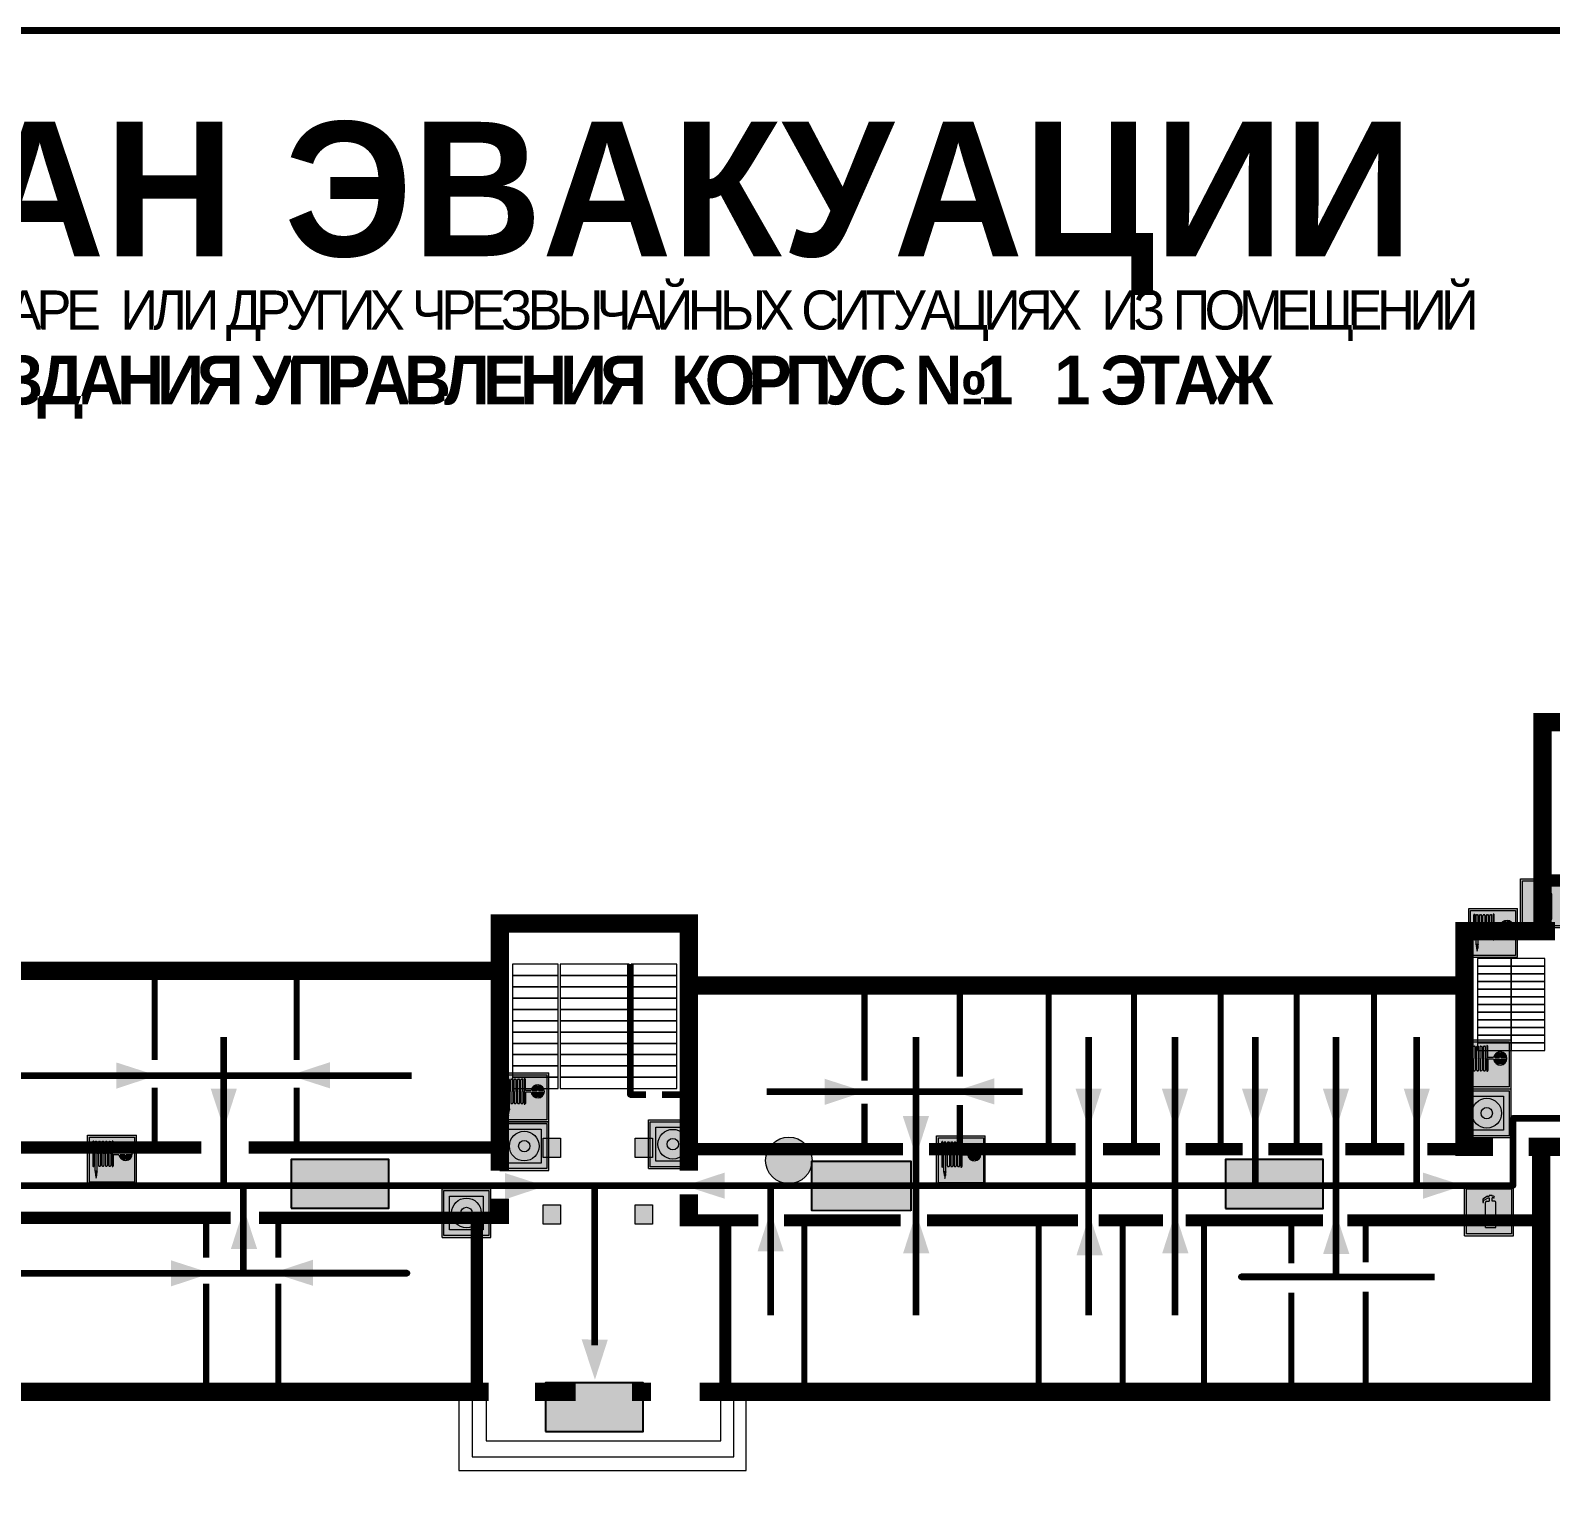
# Model space of a CAD drawing. Header units: millimetres. Extents: x 13810 to 67229, y 12374 to 21950.
# Drawn here: x 22126.1 to 22375, y 18843.5 to 19083.2 of the extents above; entities that cross this region are included whole.
import ezdxf

# ---------------------------------------------------------------- set-up
doc = ezdxf.new("R2010")
doc.units = ezdxf.units.MM
doc.layers.add('План_Штампы', color=7, linetype='Continuous')
doc.styles.add('обычный', font='arial.ttf')

# ---------------------------------------------------------------- blocks, each defined once
blk = doc.blocks.new('A$C7B4425F7')
at = {"true_color": 0xffffff}
blk.add_hatch(color=7, dxfattribs=at).paths.add_polyline_path([(0, 0), (-16, 0), (-16, -8), (0, -8)])
h = blk.add_hatch(color=126)
h.paths.add_polyline_path([(-0.2, -0.2), (-15.8, -0.2), (-15.8, -7.8), (-0.2, -7.8)])
h.paths.add_polyline_path([(-11.76, -2.03), (-11.76, -3.66), (-11.17, -3.66, -0.568275), (-11.17, -6.18), (-12.58, -6.18), (-12.58, -2.03)], flags=16)
h.paths.add_polyline_path([(-13.33, -4.12, -0.495768), (-13.59, -6.18), (-15.03, -6.18), (-15.03, -2.03), (-13.59, -2.03, -0.487973)], flags=16)
h.paths.add_polyline_path([(-10.25, -2.03), (-9.48, -2.03), (-9.48, -6.18), (-10.25, -6.18)], flags=16)
h.paths.add_polyline_path([(-13.84, -3.69), (-14.24, -3.69), (-14.24, -3.03), (-13.9, -3.03, -0.692621)], flags=0)
h.paths.add_polyline_path([(-9.15, -2.03), (-8.4, -2.03), (-8.04, -3.07), (-7.68, -2.03), (-6.93, -2.03), (-7.64, -4.1), (-6.93, -6.18), (-7.68, -6.18), (-8.04, -5.14), (-8.4, -6.18), (-9.15, -6.18), (-8.44, -4.1)], flags=16)
h.paths.add_polyline_path([(-11.76, -4.46), (-11.42, -4.46, -0.692621), (-11.36, -5.12), (-11.76, -5.12)], flags=0)
h.paths.add_polyline_path([(-13.9, -5.2), (-14.24, -5.2), (-14.24, -4.55), (-13.84, -4.55, -0.708038)], flags=0)
edge = h.paths.add_edge_path(flags=16)
edge.add_ellipse((-5.51, -4.08), major_axis=(0, 2.05), ratio=0.586184, start_angle=0, end_angle=360)
edge = h.paths.add_edge_path(flags=0)
edge.add_ellipse((-5.51, -4.08), major_axis=(0, 1.14), ratio=0.454828, start_angle=0, end_angle=360)
h.paths.add_polyline_path([(-4.13, -4.96, 0.377264), (-3.48, -4.52, 0.0555), (-3.16, -2.03), (-1.66, -2.03), (-1.66, -4.96), (-0.96, -4.96), (-0.96, -7.01), (-1.75, -7.01), (-1.75, -6.18), (-3.3, -6.18), (-3.3, -7.02), (-4.13, -7.02)], flags=16)
h.paths.add_polyline_path([(-2.73, -2.91), (-2.28, -2.91), (-2.28, -4.96), (-3.05, -4.96, 0.079136)], flags=0)
at = {"color": 126}
blk.add_lwpolyline([(-16, -8), (0, -8), (0, 0), (-16, 0)], close=True, dxfattribs=at)
blk = doc.blocks.new('A$C37112FD5')
at = {"true_color": 0xf5f5ff}
h = blk.add_hatch(color=7, dxfattribs=at)
h.dxf.hatch_style = 1
h.paths.add_polyline_path([(12.8, -7.4), (0, -7.4), (0, -20.2), (12.8, -20.2)])
h.paths.add_polyline_path([(12.29, -7.91), (12.29, -19.69), (0.51, -19.69), (0.51, -7.91)], flags=16)
h.paths.add_polyline_path([(4.98, -9.04, -0.42597), (5.17, -9.22), (5.17, -12.25), (5.17, -15.29, -0.432244), (4.98, -15.47), (4.83, -15.47, -0.42597), (4.64, -15.29), (4.64, -12.25), (4.64, -9.22, -0.432244), (4.83, -9.04)], flags=0)
h.paths.add_polyline_path([(4.28, -9.22), (4.28, -12.25), (4.28, -15.29, -0.432244), (4.09, -15.47), (3.94, -15.47, -0.42597), (3.75, -15.29), (3.75, -12.25), (3.75, -9.22, -0.432244), (3.94, -9.04), (4.09, -9.04, -0.42597)], flags=0)
h.paths.add_polyline_path([(5.72, -9.04), (5.87, -9.04, -0.42597), (6.06, -9.22), (6.06, -12.25), (6.06, -15.29, -0.432244), (5.87, -15.47), (5.72, -15.47, -0.42597), (5.53, -15.29), (5.53, -12.25), (5.53, -9.22, -0.432244)], flags=0)
h.paths.add_polyline_path([(6.42, -8.9), (6.5, -8.9, -0.42597), (6.69, -9.08), (6.69, -12.03), (8.21, -12.03, -15.824349), (8.21, -12.47), (6.69, -12.47), (6.69, -15.42, -0.432244), (6.5, -15.6), (6.42, -15.6)], flags=0)
h.paths.add_polyline_path([(3.39, -9.22), (3.39, -12.25), (3.39, -15.29, -0.432244), (3.2, -15.47), (3.05, -15.47, -0.42597), (2.85, -15.29), (2.85, -12.25), (2.85, -9.22, -0.432244), (3.05, -9.04), (3.2, -9.04, -0.42597)], flags=0)
h.paths.add_polyline_path([(2.5, -9.22), (2.5, -16.71), (1.96, -16.71), (1.96, -9.22, -0.432244), (2.15, -9.04), (2.31, -9.04, -0.42597)], flags=0)
h.paths.add_polyline_path([(1.61, -8.9), (1.61, -15.6), (1.57, -15.6, -0.42597), (1.37, -15.42), (1.37, -12.03), (1.37, -9.09, -0.432244), (1.57, -8.9)], flags=0)
h.paths.add_polyline_path([(9.76, -10.81), (9.76, -12.03), (8.49, -12.03, -0.336371)], flags=0)
h.paths.add_polyline_path([(8.49, -12.47), (9.76, -12.47), (9.76, -13.7, -0.336371)], flags=0)
h.paths.add_polyline_path([(10.11, -10.81, -0.336371), (11.38, -12.03), (10.11, -12.03)], flags=0)
h.paths.add_polyline_path([(10.11, -12.47), (11.38, -12.47, -0.336371), (10.11, -13.7)], flags=0)
h.paths.add_polyline_path([(2.5, -16.84), (2.5, -17.05), (1.97, -17.05), (1.97, -16.84)], flags=0)
h.paths.add_polyline_path([(2.5, -17.24, -0.033778), (2.24, -18.6, -0.033778), (1.97, -17.24)], flags=0)
h = blk.add_hatch(color=242)
h.dxf.hatch_style = 1
h.paths.add_polyline_path([(12.29, -7.91), (0.51, -7.91), (0.51, -19.69), (12.29, -19.69)])
h.paths.add_polyline_path([(6.42, -15.6), (6.42, -8.9), (6.5, -8.9, -0.42597), (6.69, -9.08), (6.69, -12.03), (8.21, -12.03, -15.824349), (8.21, -12.47), (6.69, -12.47), (6.69, -15.42, -0.432244), (6.5, -15.6)], flags=16)
h.paths.add_polyline_path([(5.87, -15.47), (5.72, -15.47, -0.42597), (5.53, -15.29), (5.53, -12.25), (5.53, -9.22, -0.432244), (5.72, -9.04), (5.87, -9.04, -0.42597), (6.06, -9.22), (6.06, -12.25), (6.06, -15.29, -0.432244)], flags=16)
h.paths.add_polyline_path([(4.98, -15.47), (4.83, -15.47, -0.42597), (4.64, -15.29), (4.64, -12.25), (4.64, -9.22, -0.432244), (4.83, -9.04), (4.98, -9.04, -0.42597), (5.17, -9.22), (5.17, -12.25), (5.17, -15.29, -0.432244)], flags=16)
h.paths.add_polyline_path([(4.09, -15.47), (3.94, -15.47, -0.42597), (3.75, -15.29), (3.75, -12.25), (3.75, -9.22, -0.432244), (3.94, -9.04), (4.09, -9.04, -0.42597), (4.28, -9.22), (4.28, -12.25), (4.28, -15.29, -0.432244)], flags=16)
h.paths.add_polyline_path([(3.2, -15.47), (3.05, -15.47, -0.42597), (2.85, -15.29), (2.85, -12.25), (2.85, -9.22, -0.432244), (3.05, -9.04), (3.2, -9.04, -0.42597), (3.39, -9.22), (3.39, -12.25), (3.39, -15.29, -0.432244)], flags=16)
h.paths.add_polyline_path([(2.5, -17.05), (1.97, -17.05), (1.97, -16.84), (2.5, -16.84)], flags=16)
h.paths.add_polyline_path([(2.5, -17.24, -0.033778), (2.24, -18.6, -0.033778), (1.97, -17.24)], flags=16)
h.paths.add_polyline_path([(2.5, -16.71), (1.96, -16.71), (1.96, -9.22, -0.432244), (2.15, -9.04), (2.31, -9.04, -0.42597), (2.5, -9.22)], flags=16)
h.paths.add_polyline_path([(1.61, -15.6), (1.57, -15.6, -0.42597), (1.37, -15.42), (1.37, -12.03), (1.37, -9.09, -0.432244), (1.57, -8.9), (1.61, -8.9)], flags=16)
h.paths.add_polyline_path([(8.49, -12.47), (9.76, -12.47), (9.76, -13.7, -0.336371)], flags=0)
h.paths.add_polyline_path([(10.11, -13.7), (10.11, -12.47), (11.38, -12.47, -0.336371)], flags=0)
h.paths.add_polyline_path([(8.49, -12.03, -0.336371), (9.76, -10.81), (9.76, -12.03)], flags=0)
h.paths.add_polyline_path([(10.11, -12.03), (10.11, -10.81, -0.336371), (11.38, -12.03)], flags=0)
h = blk.add_hatch(color=7, dxfattribs=at)
h.dxf.hatch_style = 1
h.paths.add_polyline_path([(1.61, -8.9), (1.57, -8.9, 0.432244), (1.37, -9.09), (1.37, -12.03), (1.37, -15.42, 0.42597), (1.57, -15.6), (1.61, -15.6)])
h.paths.add_polyline_path([(2.5, -9.22, 0.42597), (2.31, -9.04), (2.15, -9.04, 0.432244), (1.96, -9.22), (1.96, -16.71), (2.5, -16.71)])
h.paths.add_polyline_path([(2.5, -16.84), (1.97, -16.84), (1.97, -17.05), (2.5, -17.05)])
h.paths.add_polyline_path([(2.5, -17.24), (1.97, -17.24, 0.033778), (2.24, -18.6, 0.033778)])
h.paths.add_polyline_path([(3.39, -12.25), (3.39, -9.22, 0.42597), (3.2, -9.04), (3.05, -9.04, 0.432244), (2.85, -9.22), (2.85, -12.25), (2.85, -15.29, 0.42597), (3.05, -15.47), (3.2, -15.47, 0.432244), (3.39, -15.29)])
h.paths.add_polyline_path([(4.28, -12.25), (4.28, -9.22, 0.42597), (4.09, -9.04), (3.94, -9.04, 0.432244), (3.75, -9.22), (3.75, -12.25), (3.75, -15.29, 0.42597), (3.94, -15.47), (4.09, -15.47, 0.432244), (4.28, -15.29)])
h.paths.add_polyline_path([(5.17, -12.25), (5.17, -9.22, 0.42597), (4.98, -9.04), (4.83, -9.04, 0.432244), (4.64, -9.22), (4.64, -12.25), (4.64, -15.29, 0.42597), (4.83, -15.47), (4.98, -15.47, 0.432244), (5.17, -15.29)])
h.paths.add_polyline_path([(6.06, -12.25), (6.06, -9.22, 0.42597), (5.87, -9.04), (5.72, -9.04, 0.432244), (5.53, -9.22), (5.53, -12.25), (5.53, -15.29, 0.42597), (5.72, -15.47), (5.87, -15.47, 0.432244), (6.06, -15.29)])
h.paths.add_polyline_path([(6.69, -12.47), (8.21, -12.47, 15.824349), (8.21, -12.03), (6.69, -12.03), (6.69, -9.08, 0.42597), (6.5, -8.9), (6.42, -8.9), (6.42, -15.6), (6.5, -15.6, 0.432244), (6.69, -15.42)])
h.paths.add_polyline_path([(8.49, -12.47), (9.76, -12.47), (9.76, -13.7, -0.336371)], flags=16)
h.paths.add_polyline_path([(8.49, -12.03, -0.336371), (9.76, -10.81), (9.76, -12.03)], flags=16)
h.paths.add_polyline_path([(10.11, -12.47), (11.38, -12.47, -0.336371), (10.11, -13.7)], flags=16)
h.paths.add_polyline_path([(10.11, -12.03), (10.11, -10.81, -0.336371), (11.38, -12.03)], flags=16)
h = blk.add_hatch(color=242)
h.dxf.hatch_style = 1
h.paths.add_polyline_path([(9.76, -10.81, 0.336371), (8.49, -12.03), (9.76, -12.03)])
h.paths.add_polyline_path([(10.11, -10.81), (10.11, -12.03), (11.38, -12.03, 0.336371)])
h.paths.add_polyline_path([(11.38, -12.47), (10.11, -12.47), (10.11, -13.7, 0.336371)])
h.paths.add_polyline_path([(9.76, -12.47), (8.49, -12.47, 0.336371), (9.76, -13.7)])
at = {"color": 242, "lineweight": 5}
for p, q in [((0, -20.2), (0, -7.4)), ((0, -7.4), (12.8, -7.4)), ((12.8, -20.2), (12.8, -7.4)), ((1.37, -12.03), (1.37, -9.08)), ((1.57, -8.9), (1.61, -8.9)), ((1.61, -8.9), (1.61, -15.6)), ((1.96, -16.71), (1.96, -9.22)), ((2.15, -9.04), (2.31, -9.04)), ((2.5, -16.71), (2.5, -9.22)), ((2.85, -12.25), (2.85, -9.22)), ((3.05, -9.04), (3.2, -9.04)), ((3.39, -12.25), (3.39, -9.22)), ((3.75, -12.25), (3.75, -9.22)), ((3.94, -9.04), (4.09, -9.04)), ((4.28, -12.25), (4.28, -9.22)), ((4.64, -12.25), (4.64, -9.22)), ((4.83, -9.04), (4.98, -9.04)), ((5.17, -12.25), (5.17, -9.22)), ((5.53, -12.25), (5.53, -9.22)), ((5.72, -9.04), (5.87, -9.04)), ((6.06, -12.25), (6.06, -9.22)), ((6.42, -8.9), (6.42, -15.6)), ((6.5, -8.9), (6.42, -8.9)), ((6.69, -12.03), (6.69, -9.08)), ((9.76, -10.81), (9.76, -12.03)), ((10.11, -10.81), (10.11, -12.03)), ((1.37, -12.03), (1.37, -15.42)), ((1.57, -15.6), (1.61, -15.6)), ((2.85, -12.25), (2.85, -15.29)), ((3.05, -15.47), (3.2, -15.47)), ((3.39, -12.25), (3.39, -15.29)), ((3.75, -12.25), (3.75, -15.29)), ((3.94, -15.47), (4.09, -15.47)), ((4.28, -12.25), (4.28, -15.29)), ((4.64, -12.25), (4.64, -15.29)), ((4.83, -15.47), (4.98, -15.47)), ((5.17, -12.25), (5.17, -15.29)), ((5.53, -12.25), (5.53, -15.29)), ((5.72, -15.47), (5.87, -15.47)), ((6.06, -12.25), (6.06, -15.29)), ((6.42, -15.6), (6.5, -15.6)), ((8.21, -12.03), (6.69, -12.03)), ((8.21, -12.47), (6.69, -12.47)), ((6.69, -12.47), (6.69, -15.42)), ((9.76, -12.03), (8.49, -12.03)), ((9.76, -12.47), (8.49, -12.47)), ((9.76, -12.47), (9.76, -13.7)), ((11.38, -12.03), (10.11, -12.03)), ((11.38, -12.47), (10.11, -12.47)), ((10.11, -12.47), (10.11, -13.7)), ((1.96, -16.71), (2.5, -16.71)), ((1.97, -16.84), (2.5, -16.84)), ((1.97, -17.05), (1.97, -16.84)), ((2.5, -17.05), (1.97, -17.05)), ((1.97, -17.24), (2.5, -17.24)), ((2.5, -16.84), (2.5, -17.05)), ((0, -20.2), (12.8, -20.2))]:
    blk.add_line(p, q, dxfattribs=at)
blk.add_lwpolyline([(0.51, -7.91), (12.29, -7.91), (12.29, -19.69), (0.51, -19.69)], close=True, dxfattribs=at)
for centre, radius, start, end in [((1.56, -9.09), 0.182, 87.1027, 180.6071), ((2.15, -9.22), 0.182, 87.1027, 180.6071), ((2.32, -9.22), 0.182, 359.3929, 92.8973), ((3.04, -9.22), 0.182, 87.1027, 180.6071), ((3.21, -9.22), 0.182, 359.3929, 92.8973), ((3.93, -9.22), 0.182, 87.1027, 180.6071), ((4.1, -9.22), 0.182, 359.3929, 92.8973), ((4.82, -9.22), 0.182, 87.1027, 180.6071), ((4.99, -9.22), 0.182, 359.3929, 92.8973), ((5.71, -9.22), 0.182, 87.1027, 180.6071), ((5.88, -9.22), 0.182, 359.3929, 92.8973), ((6.51, -9.09), 0.182, 359.3929, 92.8973), ((9.93, -12.25), 1.74, 187.2319, 172.7681), ((9.93, -12.25), 1.46, 96.9927, 171.3585), ((9.93, -12.25), 1.46, 8.6415, 83.0073), ((1.56, -15.42), 0.182, 179.3929, 272.8973), ((3.04, -15.29), 0.182, 179.3929, 272.8973), ((3.21, -15.29), 0.182, 267.1027, 0.6071), ((3.93, -15.29), 0.182, 179.3929, 272.8973), ((4.1, -15.29), 0.182, 267.1027, 0.6071), ((4.82, -15.29), 0.182, 179.3929, 272.8973), ((4.99, -15.29), 0.182, 267.1027, 0.6071), ((5.71, -15.29), 0.182, 179.3929, 272.8973), ((5.88, -15.29), 0.182, 267.1027, 0.6071), ((6.51, -15.42), 0.182, 267.1027, 0.6071), ((9.93, -12.25), 1.46, 188.6415, 263.0073), ((9.93, -12.25), 1.46, 276.9927, 351.3585), ((12.17, -15.98), 10.27, 187.041, 194.7793), ((-7.7, -15.98), 10.27, 345.2207, 352.959)]:
    blk.add_arc(centre, radius, start, end, dxfattribs=at)
blk = doc.blocks.new('A$C32E8229D')
at = {"true_color": 0xffffff}
blk.add_hatch(color=7, dxfattribs=at).paths.add_polyline_path([(0, 0), (0, -8), (16, -8), (16, 0)])
h = blk.add_hatch(color=126)
h.paths.add_polyline_path([(0.2, -0.2), (15.8, -0.2), (15.8, -7.8), (0.2, -7.8)])
h.paths.add_polyline_path([(13.49, -2.05), (12.08, -2.05), (11.37, -2.63, 0.162397), (11.29, -2.84), (11.29, -3.63), (10.35, -3.63), (10.35, -4.05), (11.68, -4.05), (11.68, -3.48), (12.26, -4.28), (11.29, -5.1), (11.29, -6.78), (11.85, -6.78), (11.85, -5.44), (12.8, -4.64), (12.8, -5.94), (14.46, -5.94), (14.46, -5.39), (13.45, -5.39), (13.45, -3.97), (12.46, -2.59), (13.15, -2.59), (13.69, -3.34), (14.18, -3)], flags=16)
h.paths.add_polyline_path([(10.74, -1.82, 1), (11.8, -1.82, 1)], flags=16)
h.paths.add_polyline_path([(9.39, -3.59), (5.99, -3.59), (6.56, -3.03), (5.91, -3.03), (5.1, -3.83), (5.91, -4.64), (6.56, -4.64), (5.99, -4.09), (9.39, -4.09)], flags=16)
h.paths.add_polyline_path([(4.29, -1.08), (1.72, -1.08), (1.72, -6.6), (4.29, -6.6)], flags=16)
at = {"color": 126}
blk.add_lwpolyline([(16, -8), (0, -8), (0, 0), (16, 0)], close=True, dxfattribs=at)
blk = doc.blocks.new('A$C54414219')
at = {"true_color": 0xffffff}
h = blk.add_hatch(color=7, dxfattribs=at)
h.paths.add_polyline_path([(2.39, -9.45), (2.39, -18.3), (11.23, -18.3), (11.23, -9.45)], flags=0)
h.paths.add_polyline_path([(10.71, -13.87, -1), (2.92, -13.87, -1)], flags=0)
h.paths.add_polyline_path([(8.3, -13.87, -1), (5.33, -13.87, -1)], flags=0)
h.paths.add_polyline_path([(0.41, -7.47), (0.41, -20.27), (13.21, -20.27), (13.21, -7.47)])
h.paths.add_polyline_path([(0.92, -19.77), (12.71, -19.77), (12.71, -7.98), (0.92, -7.98)], flags=16)
h.paths.add_polyline_path([(11.23, -9.45), (11.23, -18.3), (2.39, -18.3), (2.39, -9.45)], flags=0)
at = {"lineweight": 5}
h = blk.add_hatch(color=242, dxfattribs=at)
h.paths.add_polyline_path([(12.71, -7.98), (0.92, -7.98), (0.92, -19.77), (12.71, -19.77)])
h.paths.add_polyline_path([(11.23, -18.3), (2.39, -18.3), (2.39, -9.45), (11.23, -9.45)], flags=16)
h.paths.add_polyline_path([(10.71, -13.87, -1), (2.92, -13.87, -1)], flags=0)
h.paths.add_polyline_path([(8.3, -13.87, -1), (5.33, -13.87, -1)], flags=0)
at = {"true_color": 0xffffff}
h = blk.add_hatch(color=7, dxfattribs=at)
h.paths.add_polyline_path([(2.39, -9.45), (2.39, -18.3), (11.23, -18.3), (11.23, -9.45)])
h.paths.add_polyline_path([(10.71, -13.87, -1), (2.92, -13.87, -1)], flags=16)
h.paths.add_polyline_path([(8.3, -13.87, -1), (5.33, -13.87, -1)], flags=0)
at = {"lineweight": 5}
h = blk.add_hatch(color=242, dxfattribs=at)
h.paths.add_polyline_path([(2.92, -13.87, 1), (10.71, -13.87, 1)])
h.paths.add_polyline_path([(8.3, -13.87, -1), (5.33, -13.87, -1)], flags=16)
at = {"color": 242, "lineweight": 5}
for p, q in [((0.41, -20.27), (0.41, -7.47)), ((0.41, -7.47), (13.21, -7.47)), ((0.41, -7.47), (13.21, -7.47)), ((13.21, -20.27), (13.21, -7.47)), ((0.41, -20.27), (13.21, -20.27))]:
    blk.add_line(p, q, dxfattribs=at)
for points in [[(0.92, -7.98), (12.71, -7.98), (12.71, -19.77), (0.92, -19.77)], [(2.39, -9.45), (11.23, -9.45), (11.23, -18.3), (2.39, -18.3)]]:
    blk.add_lwpolyline(points, close=True, dxfattribs=at)
for radius in [3.89, 1.49]:
    blk.add_circle((6.81, -13.87), radius, dxfattribs=at)
blk = doc.blocks.new('A$C3AD82952')
at = {"true_color": 0xf5f5ff}
h = blk.add_hatch(color=7, dxfattribs=at)
h.dxf.hatch_style = 1
h.paths.add_polyline_path([(8.21, 8.73, 0.414214), (7.89, 9.05), (7.22, 9.05), (7.22, 9.92), (7.59, 9.92, 1), (7.57, 10.36), (7.22, 10.36), (7.22, 10.6), (6.43, 10.6), (6.43, 10.36), (6.01, 10.36), (4.74, 9.59), (4.74, 8.69), (4.98, 8.73), (4.98, 9.26), (6.12, 9.91), (6.43, 9.91), (6.43, 9.05), (5.76, 9.05, 0.414214), (5.44, 8.73), (5.44, 2.2), (8.21, 2.2)], flags=0)
h.paths.add_polyline_path([(12.8, 12.8), (0, 12.8), (0, 0), (12.8, 0)])
h.paths.add_polyline_path([(0.51, 12.29), (12.29, 12.29), (12.29, 0.51), (0.51, 0.51)], flags=16)
h.paths.add_polyline_path([(4.74, 9.59), (6.01, 10.36), (6.43, 10.36), (6.43, 10.6), (7.22, 10.6), (7.22, 10.36), (7.59, 10.36, -0.94586), (7.59, 9.92), (7.22, 9.92), (7.22, 9.05), (7.89, 9.05, -0.414214), (8.21, 8.73), (8.21, 2.2), (5.44, 2.2), (5.44, 8.73, -0.414214), (5.76, 9.05), (6.43, 9.05), (6.43, 9.91), (6.12, 9.91), (4.98, 9.26), (4.98, 8.73), (4.74, 8.69)], flags=0)
h = blk.add_hatch(color=242)
h.dxf.hatch_style = 1
h.paths.add_polyline_path([(12.29, 12.29), (0.51, 12.29), (0.51, 0.51), (12.29, 0.51)])
h.paths.add_polyline_path([(4.74, 8.69), (4.74, 9.59), (6.01, 10.36), (6.43, 10.36), (6.43, 10.6), (7.22, 10.6), (7.22, 10.36), (7.59, 10.36, -0.94586), (7.59, 9.92), (7.22, 9.92), (7.22, 9.05), (7.89, 9.05, -0.414214), (8.21, 8.73), (8.21, 2.2), (5.44, 2.2), (5.44, 8.73, -0.414214), (5.76, 9.05), (6.43, 9.05), (6.43, 9.91), (6.12, 9.91), (4.98, 9.26), (4.98, 8.73)], flags=16)
h = blk.add_hatch(color=7, dxfattribs=at)
h.dxf.hatch_style = 1
h.paths.add_polyline_path([(8.21, 8.73, 0.414214), (7.89, 9.05), (7.22, 9.05), (7.22, 9.92), (7.59, 9.92, 1), (7.57, 10.36), (7.22, 10.36), (7.22, 10.6), (6.43, 10.6), (6.43, 10.36), (6.01, 10.36), (4.74, 9.59), (4.74, 8.69), (4.98, 8.73), (4.98, 9.26), (6.12, 9.91), (6.43, 9.91), (6.43, 9.05), (5.76, 9.05, 0.414214), (5.44, 8.73), (5.44, 2.2), (8.21, 2.2)])
at = {"color": 242, "lineweight": 5}
for p, q in [((0, 0), (0, 12.8)), ((0, 12.8), (12.8, 12.8)), ((12.8, 0), (12.8, 12.8)), ((6.01, 10.36), (4.74, 9.59)), ((4.74, 9.59), (4.74, 8.69)), ((4.74, 8.69), (4.98, 8.73)), ((4.98, 9.26), (6.12, 9.91)), ((4.98, 8.73), (4.98, 9.26)), ((5.44, 2.2), (5.44, 8.73)), ((5.76, 9.05), (6.43, 9.05)), ((6.01, 10.36), (6.43, 10.36)), ((6.12, 9.91), (6.43, 9.91)), ((7.22, 10.6), (6.43, 10.6)), ((6.43, 10.6), (6.43, 10.36)), ((6.43, 9.91), (6.43, 9.05)), ((7.22, 10.36), (7.22, 10.6)), ((7.59, 10.36), (7.22, 10.36)), ((7.22, 9.05), (7.22, 9.92)), ((7.59, 9.92), (7.22, 9.92)), ((7.89, 9.05), (7.22, 9.05)), ((8.21, 2.2), (8.21, 8.73)), ((0, 0), (12.8, 0)), ((5.44, 2.2), (8.21, 2.2))]:
    blk.add_line(p, q, dxfattribs=at)
blk.add_lwpolyline([(0.51, 12.29), (12.29, 12.29), (12.29, 0.51), (0.51, 0.51)], close=True, dxfattribs=at)
for centre, radius, start, end in [((5.76, 8.73), 0.32, 90, 180), ((7.58, 10.14), 0.223, 273.1875, 86.8125), ((7.89, 8.73), 0.32, 0, 90)]:
    blk.add_arc(centre, radius, start, end, dxfattribs=at)
blk = doc.blocks.new('A$C7B8C2D5B')
at = {"lineweight": 0}
h = blk.add_hatch(color=5, dxfattribs=at)
h.dxf.hatch_style = 1
h.paths.add_polyline_path([(1.4, -3.02, 1), (-2.11, -3.02, 1)])
at = {"color": 5, "lineweight": 0}
blk.add_circle((-0.36, -3.02), 1.75, dxfattribs=at)

msp = doc.modelspace()

# ---------------------------------------------------------------- hatches: boundary and pattern name
at = {"lineweight": 0}
h = msp.add_hatch(color=256, dxfattribs=at)
h.dxf.hatch_style = 1
h.paths.add_polyline_path([(22210.05, 18898.63), (22212.87, 18898.63), (22212.87, 18901.81), (22210.05, 18901.81)])
h = msp.add_hatch(color=256, dxfattribs=at)
h.dxf.hatch_style = 1
h.paths.add_polyline_path([(22225.12, 18898.63), (22227.94, 18898.63), (22227.94, 18901.81), (22225.12, 18901.81)])
h = msp.add_hatch(color=256, dxfattribs=at)
h.dxf.hatch_style = 1
h.paths.add_polyline_path([(22210.05, 18887.74), (22212.87, 18887.74), (22212.87, 18890.92), (22210.05, 18890.92)])
h = msp.add_hatch(color=256, dxfattribs=at)
h.dxf.hatch_style = 1
h.paths.add_polyline_path([(22225.12, 18887.74), (22227.94, 18887.74), (22227.94, 18890.92), (22225.12, 18890.92)])

# ---------------------------------------------------------------- linework, layer by layer
at = {"color": 2, "lineweight": 100}
for points in [[(21915.78, 19478.18), (22515.78, 19478.18), (22515.78, 19083.18), (21915.78, 19083.18)], [(21915.78, 19083.18), (22515.78, 19083.18), (22515.78, 18688.18), (21915.78, 18688.18)]]:
    msp.add_lwpolyline(points, close=True, dxfattribs=at)
at = {"lineweight": 100, "const_width": 3}
for points in [[(21943.03, 18941.97), (21943.03, 18970.18), (22061, 18970.18), (22061, 18935.81), (22075.21, 18935.81), (22075.21, 18929.2), (22202.96, 18929.2), (22202.96, 18936.96), (22233.9, 18936.96), (22233.9, 18926.79), (22360.87, 18926.79), (22360.87, 18935.71), (22373.62, 18935.71), (22373.62, 18969.94), (22490.53, 18969.94), (22490.53, 18912.12), (22437.9, 18912.12)], [(22375.66, 18935.71), (22373.62, 18935.71)], [(22202.96, 18929.2), (22202.96, 18896.52)], [(22233.9, 18926.03), (22233.9, 18896.52)], [(22360.87, 18926.03), (22360.87, 18900.42), (22365.53, 18900.42)], [(22201.16, 18860.28), (22064.02, 18860.28), (22064.02, 18900.79), (22049.03, 18900.79), (22049.03, 18904.69)], [(22384.91, 18902.88), (22384.91, 18900.42), (22373.41, 18900.42), (22373.41, 18860.28)], [(22371.39, 18900.42), (22373.41, 18900.42)], [(22202.96, 18891.91), (22202.96, 18888.36)], [(22233.9, 18892.62), (22233.9, 18888.36)], [(22373.41, 18868.83), (22373.41, 18860.28), (22235.69, 18860.28)], [(22215.4, 18860.28), (22208.71, 18860.28)], [(22227.7, 18860.28), (22224.61, 18860.28)]]:
    msp.add_lwpolyline(points, dxfattribs=at)
at = {"lineweight": 0}
for points, const_width in [([(22374.22, 18944.01), (22379.91, 18944.01)], 2), ([(22146.45, 18914.61), (22146.45, 18928.82)], 1), ([(22169.71, 18914.61), (22169.71, 18928.82)], 1), ([(22262.65, 18928.1), (22262.65, 18911.21)], 1), ([(22278.26, 18928.1), (22278.26, 18911.87)], 1), ([(22292.81, 18928.1), (22292.81, 18900.02)], 1), ([(22306.75, 18928.1), (22306.75, 18900.02)], 1), ([(22320.96, 18928.1), (22320.96, 18900.02)], 1), ([(22333.41, 18928.1), (22333.41, 18900.02)], 1), ([(22346.06, 18928.1), (22346.06, 18900.02)], 1), ([(22146.45, 18900.76), (22146.45, 18910.11)], 1), ([(22169.71, 18900.76), (22169.71, 18910.11)], 1), ([(22262.65, 18907.44), (22262.65, 18900.02)], 1), ([(22278.26, 18907.27), (22278.26, 18900.02)], 1), ([(22084.89, 18900.28), (22154.11, 18900.28)], 2), ([(22161.85, 18900.28), (22203.36, 18900.28)], 2), ([(22233.78, 18900.02), (22268.94, 18900.02)], 2), ([(22273.2, 18900.02), (22297.2, 18900.02)], 2), ([(22301.72, 18900.02), (22311, 18900.02)], 2), ([(22315.24, 18900.02), (22324.56, 18900.02)], 2), ([(22328.74, 18900.02), (22337.62, 18900.02)], 2), ([(22341.38, 18900.02), (22351.04, 18900.02)], 2), ([(22354.79, 18900.02), (22365.53, 18900.02)], 2), ([(22102.17, 18888.76), (22158.91, 18888.76)], 2), ([(22163.56, 18888.76), (22204.46, 18888.76)], 2), ([(22199.19, 18888.86), (22199.19, 18860.58)], 2), ([(22245.27, 18888.36), (22232.4, 18888.36)], 2), ([(22239.87, 18888.76), (22239.87, 18860.48)], 2), ([(22249.48, 18888.36), (22268.57, 18888.36)], 2), ([(22272.9, 18888.36), (22297.62, 18888.36)], 2), ([(22301, 18888.36), (22311.52, 18888.36)], 2), ([(22315.23, 18888.36), (22337.73, 18888.36)], 2), ([(22341.7, 18888.36), (22372.44, 18888.36)], 2), ([(22154.89, 18882.28), (22154.89, 18888.15)], 1), ([(22166.69, 18882.28), (22166.69, 18888.15)], 1), ([(22252.79, 18888.36), (22252.79, 18860.28)], 1), ([(22291.18, 18888.36), (22291.18, 18860.28)], 1), ([(22304.91, 18888.36), (22304.91, 18860.28)], 1), ([(22318.22, 18888.36), (22318.22, 18860.28)], 1), ([(22332.51, 18888.36), (22332.51, 18881.34)], 1), ([(22344.7, 18888.36), (22344.7, 18881.49)], 1), ([(22154.89, 18860.61), (22154.89, 18877.98)], 1), ([(22166.69, 18860.61), (22166.69, 18877.98)], 1), ([(22332.51, 18876.52), (22332.51, 18860.28)], 1), ([(22344.7, 18876.67), (22344.7, 18860.28)], 1)]:
    msp.add_lwpolyline(points, dxfattribs=dict(at, const_width=const_width))
at = {"color": 126, "lineweight": 100, "true_color": 0x008754}
for points in [[(21951.14, 18939.97), (22055.1, 18939.97), (22055.1, 18906.25), (22052.89, 18906.25), (22068.88, 18906.25), (22068.88, 18894.05), (22368.82, 18894.05), (22368.82, 18905.08), (22384.09, 18905.08)], [(22157.81, 18894.05), (22157.81, 18918.37)], [(22271.11, 18872.85), (22271.11, 18918.37)], [(22299.37, 18872.85), (22299.37, 18918.37)], [(22313.51, 18872.85), (22313.51, 18918.37)], [(22326.63, 18894.05), (22326.63, 18918.37)], [(22339.86, 18879.09), (22339.86, 18918.37)], [(22353.09, 18894.05), (22353.09, 18918.37)], [(22095.11, 18912.1), (22188.52, 18912.1)], [(22246.69, 18909.44), (22288.52, 18909.44)], [(22115.57, 18879.74), (22187.81, 18879.74), (22161.03, 18879.74), (22161.03, 18894.05)], [(22218.54, 18867.92), (22218.54, 18894.05)], [(22247.27, 18894.05), (22247.27, 18872.85)], [(22339.86, 18879.09), (22324.29, 18879.09), (22355.93, 18879.09)]]:
    msp.add_lwpolyline(points, dxfattribs=at)
at = {"lineweight": 0}
for points in [[(22205.06, 18928.45), (22212.51, 18928.45), (22212.51, 18930.3), (22205.06, 18930.3)], [(22212.84, 18928.45), (22224.14, 18928.45), (22224.14, 18930.3), (22212.84, 18930.3)], [(22224.47, 18928.45), (22231.91, 18928.45), (22231.91, 18930.3), (22224.47, 18930.3)], [(22362.98, 18929.99), (22368.51, 18929.99), (22368.51, 18931.25), (22362.98, 18931.25)], [(22362.98, 18928.73), (22368.51, 18928.73), (22368.51, 18929.99), (22362.98, 18929.99)], [(22368.51, 18929.99), (22374.04, 18929.99), (22374.04, 18931.25), (22368.51, 18931.25)], [(22368.51, 18928.73), (22374.04, 18928.73), (22374.04, 18929.99), (22368.51, 18929.99)], [(22205.06, 18926.6), (22212.51, 18926.6), (22212.51, 18928.45), (22205.06, 18928.45)], [(22205.06, 18924.75), (22212.51, 18924.75), (22212.51, 18926.6), (22205.06, 18926.6)], [(22212.84, 18926.6), (22224.14, 18926.6), (22224.14, 18928.45), (22212.84, 18928.45)], [(22212.84, 18924.75), (22224.14, 18924.75), (22224.14, 18926.6), (22212.84, 18926.6)], [(22224.47, 18926.6), (22231.91, 18926.6), (22231.91, 18928.45), (22224.47, 18928.45)], [(22224.47, 18924.75), (22231.91, 18924.75), (22231.91, 18926.6), (22224.47, 18926.6)], [(22362.98, 18927.47), (22368.51, 18927.47), (22368.51, 18928.73), (22362.98, 18928.73)], [(22362.98, 18926.21), (22368.51, 18926.21), (22368.51, 18927.47), (22362.98, 18927.47)], [(22368.51, 18927.47), (22374.04, 18927.47), (22374.04, 18928.73), (22368.51, 18928.73)], [(22368.51, 18926.21), (22374.04, 18926.21), (22374.04, 18927.47), (22368.51, 18927.47)], [(22205.06, 18922.89), (22212.51, 18922.89), (22212.51, 18924.75), (22205.06, 18924.75)], [(22212.84, 18922.89), (22224.14, 18922.89), (22224.14, 18924.75), (22212.84, 18924.75)], [(22224.47, 18922.89), (22231.91, 18922.89), (22231.91, 18924.75), (22224.47, 18924.75)], [(22362.98, 18924.96), (22368.51, 18924.96), (22368.51, 18926.21), (22362.98, 18926.21)], [(22362.98, 18923.7), (22368.51, 18923.7), (22368.51, 18924.96), (22362.98, 18924.96)], [(22368.51, 18924.96), (22374.04, 18924.96), (22374.04, 18926.21), (22368.51, 18926.21)], [(22368.51, 18923.7), (22374.04, 18923.7), (22374.04, 18924.96), (22368.51, 18924.96)], [(22205.06, 18921.04), (22212.51, 18921.04), (22212.51, 18922.89), (22205.06, 18922.89)], [(22212.84, 18921.04), (22224.14, 18921.04), (22224.14, 18922.89), (22212.84, 18922.89)], [(22224.47, 18921.04), (22231.91, 18921.04), (22231.91, 18922.89), (22224.47, 18922.89)], [(22362.98, 18922.44), (22368.51, 18922.44), (22368.51, 18923.7), (22362.98, 18923.7)], [(22362.98, 18921.18), (22368.51, 18921.18), (22368.51, 18922.44), (22362.98, 18922.44)], [(22368.51, 18922.44), (22374.04, 18922.44), (22374.04, 18923.7), (22368.51, 18923.7)], [(22368.51, 18921.18), (22374.04, 18921.18), (22374.04, 18922.44), (22368.51, 18922.44)], [(22205.06, 18919.19), (22212.51, 18919.19), (22212.51, 18921.04), (22205.06, 18921.04)], [(22205.06, 18917.34), (22212.51, 18917.34), (22212.51, 18919.19), (22205.06, 18919.19)], [(22212.84, 18919.19), (22224.14, 18919.19), (22224.14, 18921.04), (22212.84, 18921.04)], [(22212.84, 18917.34), (22224.14, 18917.34), (22224.14, 18919.19), (22212.84, 18919.19)], [(22224.47, 18919.19), (22231.91, 18919.19), (22231.91, 18921.04), (22224.47, 18921.04)], [(22224.47, 18917.34), (22231.91, 18917.34), (22231.91, 18919.19), (22224.47, 18919.19)], [(22362.98, 18919.92), (22368.51, 18919.92), (22368.51, 18921.18), (22362.98, 18921.18)], [(22362.98, 18918.66), (22368.51, 18918.66), (22368.51, 18919.92), (22362.98, 18919.92)], [(22368.51, 18919.92), (22374.04, 18919.92), (22374.04, 18921.18), (22368.51, 18921.18)], [(22368.51, 18918.66), (22374.04, 18918.66), (22374.04, 18919.92), (22368.51, 18919.92)], [(22205.06, 18915.49), (22212.51, 18915.49), (22212.51, 18917.34), (22205.06, 18917.34)], [(22212.84, 18915.49), (22224.14, 18915.49), (22224.14, 18917.34), (22212.84, 18917.34)], [(22224.47, 18915.49), (22231.91, 18915.49), (22231.91, 18917.34), (22224.47, 18917.34)], [(22362.98, 18917.4), (22368.51, 18917.4), (22368.51, 18918.66), (22362.98, 18918.66)], [(22362.98, 18916.15), (22368.51, 18916.15), (22368.51, 18917.4), (22362.98, 18917.4)], [(22368.51, 18917.4), (22374.04, 18917.4), (22374.04, 18918.66), (22368.51, 18918.66)], [(22368.51, 18916.15), (22374.04, 18916.15), (22374.04, 18917.4), (22368.51, 18917.4)], [(22205.06, 18913.64), (22212.51, 18913.64), (22212.51, 18915.49), (22205.06, 18915.49)], [(22212.84, 18913.64), (22224.14, 18913.64), (22224.14, 18915.49), (22212.84, 18915.49)], [(22224.47, 18913.64), (22231.91, 18913.64), (22231.91, 18915.49), (22224.47, 18915.49)], [(22205.06, 18911.79), (22212.51, 18911.79), (22212.51, 18913.64), (22205.06, 18913.64)], [(22205.06, 18909.94), (22212.51, 18909.94), (22212.51, 18911.79), (22205.06, 18911.79)], [(22212.84, 18911.79), (22224.14, 18911.79), (22224.14, 18913.64), (22212.84, 18913.64)], [(22212.84, 18909.94), (22224.14, 18909.94), (22224.14, 18911.79), (22212.84, 18911.79)], [(22224.47, 18911.79), (22231.91, 18911.79), (22231.91, 18913.64), (22224.47, 18913.64)], [(22224.47, 18909.94), (22231.91, 18909.94), (22231.91, 18911.79), (22224.47, 18911.79)], [(22210.05, 18901.81), (22212.87, 18901.81), (22212.87, 18898.63), (22210.05, 18898.63)], [(22225.12, 18901.81), (22227.94, 18901.81), (22227.94, 18898.63), (22225.12, 18898.63)], [(22210.05, 18890.92), (22212.87, 18890.92), (22212.87, 18887.74), (22210.05, 18887.74)], [(22225.12, 18890.92), (22227.94, 18890.92), (22227.94, 18887.74), (22225.12, 18887.74)]]:
    msp.add_lwpolyline(points, close=True, dxfattribs=at)
at = {"lineweight": 100}
for points in [[(22224.28, 18930.28), (22224.28, 18908.96), (22226.86, 18908.96)], [(22229.54, 18908.96), (22233.21, 18908.96)]]:
    msp.add_lwpolyline(points, dxfattribs=at)
at = {"lineweight": 0}
for points in [[(22196.25, 18859.63), (22196.25, 18847.41), (22243.26, 18847.41), (22243.26, 18859.23)], [(22198.45, 18859.41), (22198.45, 18849.67), (22241.28, 18849.67), (22241.28, 18858.94)], [(22200.71, 18859.12), (22200.71, 18852.27), (22239.16, 18852.27), (22239.16, 18859.42)]]:
    msp.add_lwpolyline(points, dxfattribs=at)
at = {"layer": 'План_Штампы', "color": 126, "true_color": 0x008754}
for points in [[(22140.19, 18909.92), (22140.2, 18914.21), (22146.79, 18912.09)], [(22175.15, 18914.26), (22175.15, 18909.97), (22168.56, 18912.09)], [(22155.63, 18909.93), (22159.92, 18909.93), (22157.8, 18903.34)], [(22256.11, 18907.26), (22256.11, 18911.55), (22262.7, 18909.43)], [(22283.92, 18911.62), (22283.91, 18907.33), (22277.32, 18909.45)], [(22297.19, 18909.93), (22301.48, 18909.93), (22299.36, 18903.34)], [(22311.33, 18909.93), (22315.62, 18909.93), (22313.5, 18903.34)], [(22324.44, 18909.93), (22328.74, 18909.93), (22326.62, 18903.34)], [(22337.67, 18909.93), (22341.97, 18909.93), (22339.85, 18903.34)], [(22350.91, 18909.93), (22355.2, 18909.93), (22353.08, 18903.34)], [(22268.92, 18905.45), (22273.21, 18905.44), (22271.09, 18898.85)], [(22203.82, 18891.8), (22203.82, 18896.1), (22210.41, 18893.98)], [(22239.78, 18896.19), (22239.78, 18891.9), (22233.19, 18894.02)], [(22354.08, 18891.89), (22354.09, 18896.18), (22360.67, 18894.06)], [(22163.24, 18883.68), (22158.94, 18883.68), (22161.06, 18890.27)], [(22249.44, 18883.27), (22245.15, 18883.28), (22247.27, 18889.87)], [(22273.27, 18882.99), (22268.98, 18882.99), (22271.1, 18889.58)], [(22315.68, 18882.98), (22311.39, 18882.98), (22313.51, 18889.57)], [(22342.02, 18882.86), (22337.73, 18882.87), (22339.84, 18889.46)], [(22301.65, 18882.66), (22297.36, 18882.66), (22299.48, 18889.25)], [(22149.11, 18877.54), (22149.11, 18881.83), (22155.7, 18879.71)], [(22172.4, 18881.93), (22172.39, 18877.64), (22165.81, 18879.75)], [(22216.36, 18868.86), (22220.65, 18868.85), (22218.53, 18862.27)]]:
    msp.add_solid(points, dxfattribs=at)

# ---------------------------------------------------------------- block references
for name, p, xscale, yscale, zscale in [('A$C3AD82952', (22370.04, 18936.29), 0.625, 0.625, 0.625), ('A$C37112FD5', (22361.55, 18944.05), 0.6249984004534781, 0.6249984004534781, 0.6249984004534781), ('A$C37112FD5', (22360.51, 18922.53), 0.6249984004534781, 0.6249984004534781, 0.6249984004534781), ('A$C37112FD5', (22202.96, 18917.14), 0.6249984004534781, 0.6249984004534781, 0.6249984004534781), ('A$C54414219', (22360.25, 18914.58), 0.625, 0.625, 0.625), ('A$C54414219', (22202.71, 18909.19), 0.625, 0.625, 0.625), ('A$C54414219', (22227.02, 18909.5), 0.625, 0.625, 0.625), ('A$C37112FD5', (22135.49, 18906.91), 0.6249984004534781, 0.6249984004534781, 0.6249984004534781), ('A$C7B8C2D5B', (22251.05, 18904.76), 2.177419353276491, 2.177419353276491, 2.177419353276491), ('A$C37112FD5', (22274.43, 18906.83), 0.6249984004534781, 0.6249984004534781, 0.6249984004534781), ('A$C54414219', (22193.24, 18898.24), 0.625, 0.625, 0.625), ('A$C3AD82952', (22360.89, 18885.83), 0.625, 0.625, 0.625)]:
    msp.add_blockref(name, p, dxfattribs=dict(xscale=xscale, yscale=yscale, zscale=zscale))
at = {"layer": 'План_Штампы', "color": 126, "true_color": 0x008754, "xscale": -1}
for p in [(22184.78, 18898.35), (22337.73, 18898.3)]:
    msp.add_blockref('A$C32E8229D', p, dxfattribs=at)
at = {"layer": 'План_Штампы', "color": 126, "true_color": 0x008754, "xscale": 1.012510887696, "yscale": 1.012510887696, "zscale": 1.012510887696, "rotation": 359.9978653237144}
msp.add_blockref('A$C32E8229D', (22254.05, 18898.05), dxfattribs=at)
at = {"layer": 'План_Штампы'}
msp.add_blockref('A$C7B4425F7', (22226.45, 18861.77), dxfattribs=at)

# ---------------------------------------------------------------- texts
at = {"lineweight": 0, "insert": (22075.25, 19068.21), "char_height": 22, "width": 493.8901, "attachment_point": 1, "style": 'обычный'}
msp.add_mtext('{\\fProxima Nova Rg|b1|i0|c204|p2;ПЛАН ЭВАКУАЦИИ}', dxfattribs=at)
at = {"color": 0, "lineweight": 0, "insert": (22224.81, 19040.78), "char_height": 8, "width": 449.2158, "attachment_point": 5, "style": 'обычный'}
msp.add_mtext('{\\fArial Black|b1|i0|c204|p34;\\H2x;\\T0.85;  \\fArial Narrow|b0|i0|c204|p34;\\H0.8x;\\W0.9;\\P\\fProxima Nova Rg|b0|i0|c204|p2;\\H0.5x;\\W1;\\C256;ПРИ ПОЖАРЕ  ИЛИ ДРУГИХ ЧРЕЗВЫЧАЙНЫХ СИТУАЦИЯХ  ИЗ ПОМЕЩЕНИЙ \\fProxima Nova Rg|b1|i0|c204|p2;\\H1.25x;\\PЗДАНИЯ УПРАВЛЕНИЯ  КОРПУС №1   1 ЭТАЖ}', dxfattribs=at)

doc.saveas('drawing.dxf')
